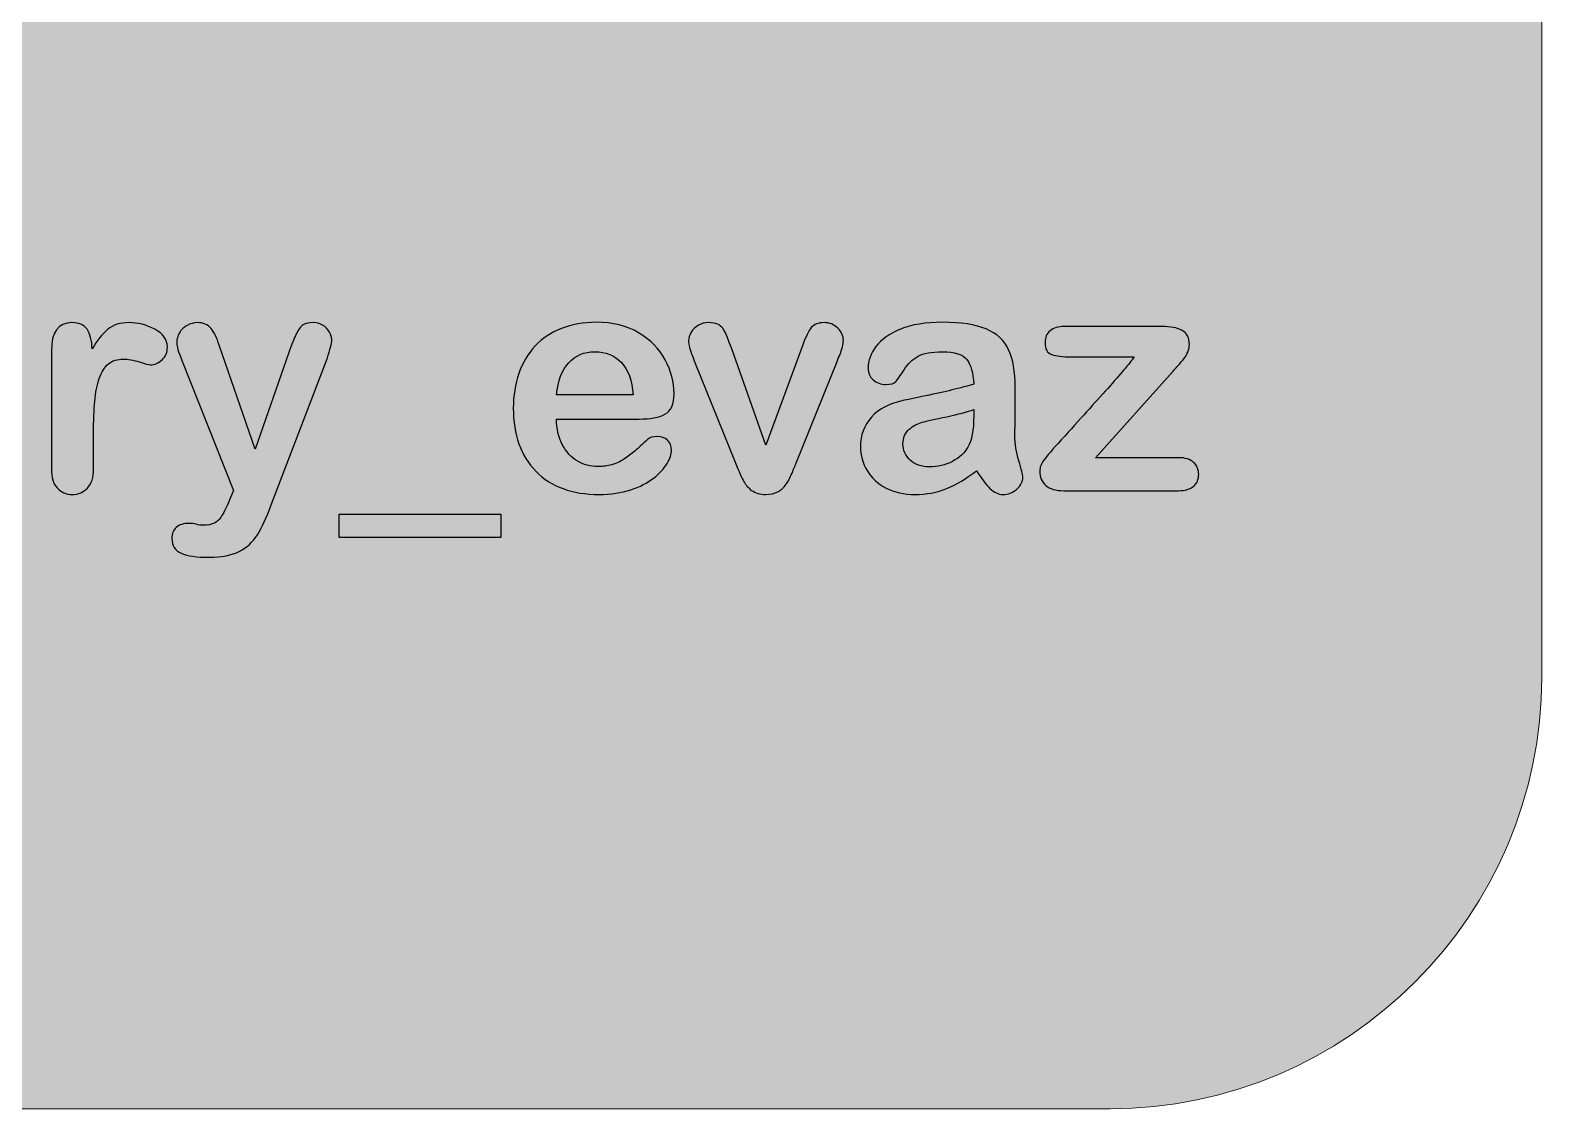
# Model space of a CAD drawing. Header units: millimetres. Extents: x -52.2 to -2.4, y -28.5 to 21.3.
# Drawn here: x -19.86 to -2.43, y -28.45 to -16 of the extents above; entities that cross this region are included whole.
import ezdxf

# ---------------------------------------------------------------- set-up
doc = ezdxf.new("R2010")
doc.units = ezdxf.units.MM
doc.header["$MEASUREMENT"] = 0
doc.layers.add('Layer 1', color=7, linetype='Continuous')

msp = doc.modelspace()

# ---------------------------------------------------------------- hatches: boundary and pattern name
at = {"layer": 'Layer 1', "true_color": 0xfff212}
h = msp.add_hatch(color=2, dxfattribs=at)
edge = h.paths.add_edge_path()
edge.add_spline(control_points=[(-47.2462, 21.3462), (-47.2462, 21.3462), (-7.406, 21.3462), (-7.406, 21.3462), (-4.667, 21.3462), (-2.4261, 19.1053), (-2.4261, 16.3663), (-2.4261, 16.3663), (-2.4261, -23.4739), (-2.4261, -23.4739), (-2.4261, -26.2129), (-4.667, -28.4538), (-7.406, -28.4538), (-7.406, -28.4538), (-47.2462, -28.4538), (-47.2462, -28.4538), (-49.9852, -28.4538), (-52.2261, -26.2129), (-52.2261, -23.4739), (-52.2261, -23.4739), (-52.2261, 16.3663), (-52.2261, 16.3663), (-52.2261, 19.1053), (-49.9852, 21.3462), (-47.2462, 21.3462)], knot_values=[0, 0, 0, 0, 0.125, 0.125, 0.125, 0.25, 0.25, 0.25, 0.375, 0.375, 0.375, 0.5, 0.5, 0.5, 0.625, 0.625, 0.625, 0.75, 0.75, 0.75, 0.875, 0.875, 0.875, 1, 1, 1, 1], degree=3, periodic=1)
at = {"layer": 'Layer 1', "true_color": 0x373435}
h = msp.add_hatch(color=250, dxfattribs=at)
edge = h.paths.add_edge_path()
edge.add_spline(control_points=[(-19.1327, -20.6589), (-19.1327, -20.6589), (-19.1327, -21.0664), (-19.1327, -21.0664), (-19.1327, -21.165), (-19.1559, -21.2391), (-19.2022, -21.2884), (-19.2484, -21.3379), (-19.3071, -21.3628), (-19.3785, -21.3628), (-19.4487, -21.3628), (-19.5067, -21.3379), (-19.5517, -21.2878), (-19.5968, -21.2379), (-19.6194, -21.164), (-19.6194, -21.0664), (-19.6194, -21.0664), (-19.6194, -19.7079), (-19.6194, -19.7079), (-19.6194, -19.4889), (-19.5401, -19.3792), (-19.3822, -19.3792), (-19.3015, -19.3792), (-19.2432, -19.405), (-19.2078, -19.456), (-19.1721, -19.5073), (-19.1521, -19.5835), (-19.1486, -19.6835), (-19.0906, -19.5835), (-19.0307, -19.5072), (-18.9692, -19.456), (-18.9076, -19.4049), (-18.8258, -19.3792), (-18.7234, -19.3792), (-18.6209, -19.3792), (-18.5213, -19.4049), (-18.425, -19.456), (-18.3287, -19.5071), (-18.2806, -19.5755), (-18.2806, -19.6603), (-18.2806, -19.7202), (-18.301, -19.7688), (-18.3422, -19.808), (-18.383, -19.8467), (-18.4275, -19.8659), (-18.4751, -19.8659), (-18.4927, -19.8659), (-18.5362, -19.8549), (-18.6044, -19.833), (-18.6732, -19.811), (-18.7338, -19.8001), (-18.7862, -19.8001), (-18.8576, -19.8001), (-18.9158, -19.8187), (-18.9612, -19.8562), (-19.0066, -19.8935), (-19.0418, -19.9494), (-19.0668, -20.0233), (-19.0917, -20.097), (-19.1092, -20.1851), (-19.1187, -20.2868), (-19.128, -20.3885), (-19.1327, -20.5127), (-19.1327, -20.6589)], knot_values=[0, 0, 0, 0, 0.047619, 0.047619, 0.047619, 0.0952381, 0.0952381, 0.0952381, 0.1428571, 0.1428571, 0.1428571, 0.1904762, 0.1904762, 0.1904762, 0.2380952, 0.2380952, 0.2380952, 0.2857143, 0.2857143, 0.2857143, 0.3333333, 0.3333333, 0.3333333, 0.3809524, 0.3809524, 0.3809524, 0.4285714, 0.4285714, 0.4285714, 0.4761905, 0.4761905, 0.4761905, 0.5238095, 0.5238095, 0.5238095, 0.5714286, 0.5714286, 0.5714286, 0.6190476, 0.6190476, 0.6190476, 0.6666667, 0.6666667, 0.6666667, 0.7142857, 0.7142857, 0.7142857, 0.7619048, 0.7619048, 0.7619048, 0.8095238, 0.8095238, 0.8095238, 0.8571429, 0.8571429, 0.8571429, 0.9047619, 0.9047619, 0.9047619, 0.952381, 0.952381, 0.952381, 1, 1, 1, 1], degree=3, periodic=1)
h = msp.add_hatch(color=250, dxfattribs=at)
edge = h.paths.add_edge_path()
edge.add_spline(control_points=[(-17.5631, -21.4245), (-17.5631, -21.4245), (-17.5179, -21.3153), (-17.5179, -21.3153), (-17.5179, -21.3153), (-18.1183, -19.8031), (-18.1183, -19.8031), (-18.1531, -19.715), (-18.1738, -19.6524), (-18.1738, -19.6134), (-18.1738, -19.5719), (-18.1629, -19.5326), (-18.1414, -19.4968), (-18.1203, -19.4614), (-18.0906, -19.4328), (-18.053, -19.4114), (-18.0157, -19.3903), (-17.9767, -19.3792), (-17.9365, -19.3792), (-17.8657, -19.3792), (-17.8127, -19.4019), (-17.7773, -19.4463), (-17.7415, -19.4909), (-17.7112, -19.5553), (-17.6826, -19.6384), (-17.6826, -19.6384), (-17.2697, -20.8394), (-17.2697, -20.8394), (-17.2697, -20.8394), (-16.8787, -19.7226), (-16.8787, -19.7226), (-16.847, -19.6319), (-16.8194, -19.5608), (-16.7945, -19.5096), (-16.7696, -19.4585), (-16.7434, -19.4237), (-16.7153, -19.406), (-16.6872, -19.3883), (-16.6476, -19.3792), (-16.5963, -19.3792), (-16.5597, -19.3792), (-16.524, -19.3886), (-16.4901, -19.4084), (-16.4564, -19.428), (-16.4302, -19.4548), (-16.4114, -19.4883), (-16.3931, -19.5211), (-16.3812, -19.5568), (-16.384, -19.5939), (-16.3859, -19.6168), (-16.3962, -19.649), (-16.4071, -19.6903), (-16.418, -19.7318), (-16.4301, -19.7749), (-16.4462, -19.8171), (-16.4462, -19.8171), (-17.0824, -21.483), (-17.0824, -21.483), (-17.1383, -21.6294), (-17.1909, -21.7449), (-17.2429, -21.8282), (-17.2951, -21.9118), (-17.3651, -21.9758), (-17.4515, -22.0204), (-17.5375, -22.0648), (-17.654, -22.0875), (-17.8005, -22.0875), (-17.9432, -22.0875), (-18.0505, -22.0722), (-18.1218, -22.0412), (-18.1931, -22.0101), (-18.2293, -21.9533), (-18.2293, -21.8716), (-18.2293, -21.8154), (-18.2118, -21.7723), (-18.1781, -21.7423), (-18.1443, -21.7121), (-18.0937, -21.6965), (-18.0273, -21.6965), (-18.0011, -21.6965), (-17.9755, -21.7007), (-17.9505, -21.7069), (-17.9196, -21.7145), (-17.8925, -21.7178), (-17.87, -21.7178), (-17.8139, -21.7178), (-17.7699, -21.709), (-17.7383, -21.6928), (-17.706, -21.6762), (-17.6769, -21.6471), (-17.6516, -21.6062), (-17.6259, -21.5649), (-17.5962, -21.5043), (-17.5631, -21.4245)], knot_values=[0, 0, 0, 0, 0.0322581, 0.0322581, 0.0322581, 0.0645161, 0.0645161, 0.0645161, 0.0967742, 0.0967742, 0.0967742, 0.1290323, 0.1290323, 0.1290323, 0.1612903, 0.1612903, 0.1612903, 0.1935484, 0.1935484, 0.1935484, 0.2258065, 0.2258065, 0.2258065, 0.2580645, 0.2580645, 0.2580645, 0.2903226, 0.2903226, 0.2903226, 0.3225806, 0.3225806, 0.3225806, 0.3548387, 0.3548387, 0.3548387, 0.3870968, 0.3870968, 0.3870968, 0.4193548, 0.4193548, 0.4193548, 0.4516129, 0.4516129, 0.4516129, 0.483871, 0.483871, 0.483871, 0.516129, 0.516129, 0.516129, 0.5483871, 0.5483871, 0.5483871, 0.5806452, 0.5806452, 0.5806452, 0.6129032, 0.6129032, 0.6129032, 0.6451613, 0.6451613, 0.6451613, 0.6774194, 0.6774194, 0.6774194, 0.7096774, 0.7096774, 0.7096774, 0.7419355, 0.7419355, 0.7419355, 0.7741935, 0.7741935, 0.7741935, 0.8064516, 0.8064516, 0.8064516, 0.8387097, 0.8387097, 0.8387097, 0.8709677, 0.8709677, 0.8709677, 0.9032258, 0.9032258, 0.9032258, 0.9354839, 0.9354839, 0.9354839, 0.9677419, 0.9677419, 0.9677419, 1, 1, 1, 1], degree=3, periodic=1)
h = msp.add_hatch(color=250, dxfattribs=at)
edge = h.paths.add_edge_path()
edge.add_spline(control_points=[(-12.838, -20.4918), (-12.838, -20.4918), (-13.7928, -20.4918), (-13.7928, -20.4918), (-13.7916, -20.6028), (-13.7689, -20.7005), (-13.7257, -20.7851), (-13.6824, -20.87), (-13.6243, -20.9333), (-13.5525, -20.9761), (-13.4805, -21.0192), (-13.4004, -21.0408), (-13.3139, -21.0408), (-13.2553, -21.0408), (-13.2023, -21.0335), (-13.154, -21.02), (-13.1055, -21.0064), (-13.059, -20.985), (-13.0138, -20.956), (-12.9682, -20.9266), (-12.9266, -20.8952), (-12.8888, -20.862), (-12.8506, -20.8285), (-12.8015, -20.7825), (-12.7399, -20.726), (-12.7156, -20.7039), (-12.6795, -20.6937), (-12.6332, -20.6937), (-12.5831, -20.6937), (-12.5422, -20.7078), (-12.5111, -20.7352), (-12.4808, -20.7619), (-12.4648, -20.801), (-12.4648, -20.851), (-12.4648, -20.8949), (-12.4823, -20.9465), (-12.5167, -21.0053), (-12.5512, -21.064), (-12.6035, -21.1205), (-12.6733, -21.1744), (-12.7431, -21.2283), (-12.8303, -21.2736), (-12.9358, -21.3092), (-13.0413, -21.3448), (-13.1627, -21.3628), (-13.2993, -21.3628), (-13.6128, -21.3628), (-13.8564, -21.2732), (-14.0301, -21.0945), (-14.2038, -20.9158), (-14.2905, -20.6735), (-14.2905, -20.3673), (-14.2905, -20.2233), (-14.2692, -20.089), (-14.2266, -19.966), (-14.184, -19.8428), (-14.1211, -19.7369), (-14.0392, -19.6488), (-13.9572, -19.5607), (-13.8556, -19.4932), (-13.7354, -19.4463), (-13.6153, -19.3993), (-13.4817, -19.3755), (-13.3352, -19.3755), (-13.1443, -19.3755), (-12.9808, -19.4161), (-12.8448, -19.4962), (-12.7083, -19.5768), (-12.6063, -19.6806), (-12.5381, -19.8086), (-12.4704, -19.9359), (-12.4362, -20.066), (-12.4362, -20.1984), (-12.4362, -20.321), (-12.4715, -20.4012), (-12.5416, -20.4375), (-12.6117, -20.4736), (-12.7108, -20.4918), (-12.838, -20.4918)], knot_values=[0, 0, 0, 0, 0.0384615, 0.0384615, 0.0384615, 0.0769231, 0.0769231, 0.0769231, 0.1153846, 0.1153846, 0.1153846, 0.1538462, 0.1538462, 0.1538462, 0.1923077, 0.1923077, 0.1923077, 0.2307692, 0.2307692, 0.2307692, 0.2692308, 0.2692308, 0.2692308, 0.3076923, 0.3076923, 0.3076923, 0.3461538, 0.3461538, 0.3461538, 0.3846154, 0.3846154, 0.3846154, 0.4230769, 0.4230769, 0.4230769, 0.4615385, 0.4615385, 0.4615385, 0.5, 0.5, 0.5, 0.5384615, 0.5384615, 0.5384615, 0.5769231, 0.5769231, 0.5769231, 0.6153846, 0.6153846, 0.6153846, 0.6538462, 0.6538462, 0.6538462, 0.6923077, 0.6923077, 0.6923077, 0.7307692, 0.7307692, 0.7307692, 0.7692308, 0.7692308, 0.7692308, 0.8076923, 0.8076923, 0.8076923, 0.8461538, 0.8461538, 0.8461538, 0.8846154, 0.8846154, 0.8846154, 0.9230769, 0.9230769, 0.9230769, 0.9615385, 0.9615385, 0.9615385, 1, 1, 1, 1], degree=3, periodic=1)
h = msp.add_hatch(color=250, dxfattribs=at)
edge = h.paths.add_edge_path()
edge.add_spline(control_points=[(-11.7706, -19.6829), (-11.7706, -19.6829), (-11.376, -20.7919), (-11.376, -20.7919), (-11.376, -20.7919), (-10.9508, -19.6347), (-10.9508, -19.6347), (-10.9168, -19.5422), (-10.885, -19.4758), (-10.8525, -19.4371), (-10.8204, -19.3985), (-10.7714, -19.3792), (-10.7062, -19.3792), (-10.6439, -19.3792), (-10.5914, -19.4), (-10.5481, -19.4419), (-10.5051, -19.4834), (-10.4829, -19.5316), (-10.4829, -19.5865), (-10.4829, -19.6079), (-10.4867, -19.6329), (-10.4945, -19.6615), (-10.5024, -19.6902), (-10.511, -19.7171), (-10.5213, -19.7421), (-10.5317, -19.7671), (-10.5435, -19.7959), (-10.5561, -19.8275), (-10.5561, -19.8275), (-11.024, -20.9895), (-11.024, -20.9895), (-11.0371, -21.0224), (-11.0542, -21.0652), (-11.0752, -21.1164), (-11.0961, -21.1674), (-11.1192, -21.211), (-11.1448, -21.2476), (-11.1703, -21.2841), (-11.2021, -21.3124), (-11.2393, -21.3323), (-11.277, -21.3526), (-11.3223, -21.3628), (-11.376, -21.3628), (-11.4449, -21.3628), (-11.4998, -21.3469), (-11.5413, -21.3153), (-11.5821, -21.2843), (-11.6125, -21.2492), (-11.6321, -21.2115), (-11.6514, -21.1744), (-11.6868, -21.1005), (-11.7315, -20.9895), (-11.7315, -20.9895), (-12.1957, -19.8403), (-12.1957, -19.8403), (-12.2071, -19.8118), (-12.2175, -19.7827), (-12.2287, -19.7543), (-12.2399, -19.7255), (-12.2495, -19.6968), (-12.2574, -19.6671), (-12.2652, -19.6373), (-12.269, -19.6116), (-12.269, -19.5902), (-12.269, -19.5567), (-12.2585, -19.5236), (-12.2384, -19.4908), (-12.2184, -19.458), (-12.1903, -19.4308), (-12.1549, -19.4102), (-12.119, -19.3895), (-12.0805, -19.3792), (-12.0384, -19.3792), (-11.9579, -19.3792), (-11.9013, -19.4024), (-11.8713, -19.4487), (-11.8411, -19.4954), (-11.8093, -19.5744), (-11.7706, -19.6829)], knot_values=[0, 0, 0, 0, 0.0384615, 0.0384615, 0.0384615, 0.0769231, 0.0769231, 0.0769231, 0.1153846, 0.1153846, 0.1153846, 0.1538462, 0.1538462, 0.1538462, 0.1923077, 0.1923077, 0.1923077, 0.2307692, 0.2307692, 0.2307692, 0.2692308, 0.2692308, 0.2692308, 0.3076923, 0.3076923, 0.3076923, 0.3461538, 0.3461538, 0.3461538, 0.3846154, 0.3846154, 0.3846154, 0.4230769, 0.4230769, 0.4230769, 0.4615385, 0.4615385, 0.4615385, 0.5, 0.5, 0.5, 0.5384615, 0.5384615, 0.5384615, 0.5769231, 0.5769231, 0.5769231, 0.6153846, 0.6153846, 0.6153846, 0.6538462, 0.6538462, 0.6538462, 0.6923077, 0.6923077, 0.6923077, 0.7307692, 0.7307692, 0.7307692, 0.7692308, 0.7692308, 0.7692308, 0.8076923, 0.8076923, 0.8076923, 0.8461538, 0.8461538, 0.8461538, 0.8846154, 0.8846154, 0.8846154, 0.9230769, 0.9230769, 0.9230769, 0.9615385, 0.9615385, 0.9615385, 1, 1, 1, 1], degree=3, periodic=1)
h = msp.add_hatch(color=250, dxfattribs=at)
edge = h.paths.add_edge_path()
edge.add_spline(control_points=[(-8.947, -21.0889), (-9.0652, -21.1804), (-9.1794, -21.249), (-9.2891, -21.2945), (-9.3995, -21.3403), (-9.5234, -21.3628), (-9.66, -21.3628), (-9.7851, -21.3628), (-9.8956, -21.3379), (-9.9901, -21.2884), (-10.0845, -21.2391), (-10.1579, -21.1726), (-10.209, -21.0877), (-10.2601, -21.003), (-10.2858, -20.9115), (-10.2858, -20.8126), (-10.2858, -20.6791), (-10.2436, -20.5655), (-10.159, -20.4716), (-10.0742, -20.3772), (-9.9576, -20.3147), (-9.8094, -20.282), (-9.7789, -20.2752), (-9.7021, -20.2587), (-9.5795, -20.2337), (-9.457, -20.2088), (-9.3513, -20.1858), (-9.2642, -20.1648), (-9.177, -20.1439), (-9.0817, -20.1191), (-8.9793, -20.0892), (-8.9853, -19.9604), (-9.0111, -19.8658), (-9.0568, -19.8061), (-9.1029, -19.7458), (-9.1977, -19.7158), (-9.3422, -19.7158), (-9.466, -19.7158), (-9.5592, -19.7334), (-9.6216, -19.7677), (-9.6842, -19.8021), (-9.7381, -19.8539), (-9.7826, -19.9233), (-9.8269, -19.9922), (-9.8585, -20.0377), (-9.8771, -20.0599), (-9.8956, -20.0821), (-9.9358, -20.0928), (-9.9961, -20.0928), (-10.051, -20.0928), (-10.0986, -20.075), (-10.1382, -20.0398), (-10.1777, -20.005), (-10.1981, -19.9598), (-10.1981, -19.9049), (-10.1981, -19.819), (-10.1677, -19.7351), (-10.1072, -19.6543), (-10.0465, -19.573), (-9.9515, -19.5065), (-9.8229, -19.4541), (-9.6943, -19.4017), (-9.5337, -19.3755), (-9.3416, -19.3755), (-9.1275, -19.3755), (-8.9584, -19.4012), (-8.8359, -19.4517), (-8.7134, -19.5023), (-8.6266, -19.5823), (-8.5761, -19.6921), (-8.5255, -19.8017), (-8.4998, -19.947), (-8.4998, -20.1282), (-8.4998, -20.2429), (-8.5004, -20.34), (-8.5009, -20.4198), (-8.5015, -20.4996), (-8.503, -20.5888), (-8.5036, -20.6863), (-8.5042, -20.7777), (-8.4882, -20.8737), (-8.4577, -20.9731), (-8.4273, -21.0718), (-8.4126, -21.1359), (-8.4126, -21.1646), (-8.4126, -21.2147), (-8.4357, -21.2606), (-8.4828, -21.3012), (-8.5302, -21.3421), (-8.5834, -21.3628), (-8.6431, -21.3628), (-8.6932, -21.3628), (-8.7427, -21.3397), (-8.7915, -21.2927), (-8.8401, -21.2459), (-8.8921, -21.178), (-8.947, -21.0889)], knot_values=[0, 0, 0, 0, 0.03125, 0.03125, 0.03125, 0.0625, 0.0625, 0.0625, 0.09375, 0.09375, 0.09375, 0.125, 0.125, 0.125, 0.15625, 0.15625, 0.15625, 0.1875, 0.1875, 0.1875, 0.21875, 0.21875, 0.21875, 0.25, 0.25, 0.25, 0.28125, 0.28125, 0.28125, 0.3125, 0.3125, 0.3125, 0.34375, 0.34375, 0.34375, 0.375, 0.375, 0.375, 0.40625, 0.40625, 0.40625, 0.4375, 0.4375, 0.4375, 0.46875, 0.46875, 0.46875, 0.5, 0.5, 0.5, 0.53125, 0.53125, 0.53125, 0.5625, 0.5625, 0.5625, 0.59375, 0.59375, 0.59375, 0.625, 0.625, 0.625, 0.65625, 0.65625, 0.65625, 0.6875, 0.6875, 0.6875, 0.71875, 0.71875, 0.71875, 0.75, 0.75, 0.75, 0.78125, 0.78125, 0.78125, 0.8125, 0.8125, 0.8125, 0.84375, 0.84375, 0.84375, 0.875, 0.875, 0.875, 0.90625, 0.90625, 0.90625, 0.9375, 0.9375, 0.9375, 0.96875, 0.96875, 0.96875, 1, 1, 1, 1], degree=3, periodic=1)
h = msp.add_hatch(color=250, dxfattribs=at)
edge = h.paths.add_edge_path()
edge.add_spline(control_points=[(-6.6801, -19.9391), (-6.6801, -19.9391), (-7.5738, -20.9383), (-7.5738, -20.9383), (-7.5738, -20.9383), (-6.618, -20.9383), (-6.618, -20.9383), (-6.5406, -20.9383), (-6.4817, -20.9566), (-6.4428, -20.9925), (-6.4032, -21.029), (-6.3838, -21.0762), (-6.3838, -21.1329), (-6.3838, -21.1878), (-6.4032, -21.2325), (-6.4417, -21.267), (-6.4805, -21.3018), (-6.5394, -21.3189), (-6.618, -21.3189), (-6.618, -21.3189), (-7.9404, -21.3189), (-7.9404, -21.3189), (-8.033, -21.3189), (-8.1026, -21.2984), (-8.1484, -21.2579), (-8.1939, -21.2175), (-8.2173, -21.1622), (-8.2173, -21.092), (-8.2173, -21.0506), (-8.2017, -21.0083), (-8.1692, -20.9657), (-8.1372, -20.9236), (-8.0707, -20.8457), (-7.9691, -20.7327), (-7.8623, -20.6135), (-7.7644, -20.5055), (-7.6769, -20.4088), (-7.5894, -20.3121), (-7.508, -20.222), (-7.4329, -20.138), (-7.3581, -20.0544), (-7.2956, -19.9828), (-7.2463, -19.9245), (-7.1969, -19.8659), (-7.1573, -19.8159), (-7.1273, -19.7744), (-7.1273, -19.7744), (-7.8526, -19.7744), (-7.8526, -19.7744), (-7.9525, -19.7744), (-8.0283, -19.7652), (-8.0795, -19.7476), (-8.1307, -19.7298), (-8.1564, -19.6829), (-8.1564, -19.6066), (-8.1564, -19.5511), (-8.1372, -19.5063), (-8.0985, -19.4731), (-8.0597, -19.4399), (-8.0045, -19.4231), (-7.9331, -19.4231), (-7.9331, -19.4231), (-6.8126, -19.4231), (-6.8126, -19.4231), (-6.7088, -19.4231), (-6.6296, -19.4387), (-6.5741, -19.4688), (-6.5187, -19.4988), (-6.4911, -19.5536), (-6.4911, -19.6316), (-6.4911, -19.6579), (-6.4965, -19.6854), (-6.507, -19.7128), (-6.5177, -19.7407), (-6.5298, -19.7641), (-6.5429, -19.7817), (-6.5558, -19.7992), (-6.5741, -19.8214), (-6.5966, -19.847), (-6.6192, -19.8726), (-6.6478, -19.9029), (-6.6801, -19.9391)], knot_values=[0, 0, 0, 0, 0.037037, 0.037037, 0.037037, 0.0740741, 0.0740741, 0.0740741, 0.1111111, 0.1111111, 0.1111111, 0.1481481, 0.1481481, 0.1481481, 0.1851852, 0.1851852, 0.1851852, 0.2222222, 0.2222222, 0.2222222, 0.2592593, 0.2592593, 0.2592593, 0.2962963, 0.2962963, 0.2962963, 0.3333333, 0.3333333, 0.3333333, 0.3703704, 0.3703704, 0.3703704, 0.4074074, 0.4074074, 0.4074074, 0.4444444, 0.4444444, 0.4444444, 0.4814815, 0.4814815, 0.4814815, 0.5185185, 0.5185185, 0.5185185, 0.5555556, 0.5555556, 0.5555556, 0.5925926, 0.5925926, 0.5925926, 0.6296296, 0.6296296, 0.6296296, 0.6666667, 0.6666667, 0.6666667, 0.7037037, 0.7037037, 0.7037037, 0.7407407, 0.7407407, 0.7407407, 0.7777778, 0.7777778, 0.7777778, 0.8148148, 0.8148148, 0.8148148, 0.8518519, 0.8518519, 0.8518519, 0.8888889, 0.8888889, 0.8888889, 0.9259259, 0.9259259, 0.9259259, 0.962963, 0.962963, 0.962963, 1, 1, 1, 1], degree=3, periodic=1)
h = msp.add_hatch(color=250, dxfattribs=at)
edge = h.paths.add_edge_path()
edge.add_spline(control_points=[(-13.7928, -20.2136), (-13.7928, -20.2136), (-12.9082, -20.2136), (-12.9082, -20.2136), (-12.9199, -20.0471), (-12.9649, -19.9223), (-13.0431, -19.8396), (-13.1209, -19.7573), (-13.2237, -19.7158), (-13.3511, -19.7158), (-13.4731, -19.7158), (-13.5727, -19.7579), (-13.6506, -19.8416), (-13.7287, -19.9255), (-13.7763, -20.0496), (-13.7928, -20.2136)], knot_values=[0, 0, 0, 0, 0.2, 0.2, 0.2, 0.4, 0.4, 0.4, 0.6, 0.6, 0.6, 0.8, 0.8, 0.8, 1, 1, 1, 1], degree=3, periodic=1)
h = msp.add_hatch(color=250, dxfattribs=at)
edge = h.paths.add_edge_path()
edge.add_spline(control_points=[(-8.9793, -20.382), (-9.0507, -20.4082), (-9.1545, -20.4359), (-9.291, -20.4649), (-9.427, -20.4937), (-9.5216, -20.516), (-9.574, -20.5296), (-9.6264, -20.5432), (-9.6767, -20.5704), (-9.724, -20.6101), (-9.7717, -20.6502), (-9.7954, -20.7059), (-9.7954, -20.7779), (-9.7954, -20.8516), (-9.7673, -20.9145), (-9.7112, -20.9664), (-9.6557, -21.0181), (-9.5826, -21.0444), (-9.4916, -21.0444), (-9.3954, -21.0444), (-9.3062, -21.0231), (-9.2251, -20.981), (-9.1435, -20.9385), (-9.0841, -20.8835), (-9.0452, -20.8169), (-9.0019, -20.7429), (-8.9793, -20.6211), (-8.9793, -20.4515), (-8.9793, -20.4515), (-8.9793, -20.382), (-8.9793, -20.382)], knot_values=[0, 0, 0, 0, 0.1, 0.1, 0.1, 0.2, 0.2, 0.2, 0.3, 0.3, 0.3, 0.4, 0.4, 0.4, 0.5, 0.5, 0.5, 0.6, 0.6, 0.6, 0.7, 0.7, 0.7, 0.8, 0.8, 0.8, 0.9, 0.9, 0.9, 1, 1, 1, 1], degree=3, periodic=1)
h = msp.add_hatch(color=250, dxfattribs=at)
edge = h.paths.add_edge_path()
edge.add_spline(control_points=[(-16.3029, -21.8537), (-16.3029, -21.8537), (-16.3029, -21.5934), (-16.3029, -21.5934), (-16.3029, -21.5934), (-14.4303, -21.5934), (-14.4303, -21.5934), (-14.4303, -21.5934), (-14.4303, -21.8537), (-14.4303, -21.8537), (-14.4303, -21.8537), (-16.3029, -21.8537), (-16.3029, -21.8537)], knot_values=[0, 0, 0, 0, 0.25, 0.25, 0.25, 0.5, 0.5, 0.5, 0.75, 0.75, 0.75, 1, 1, 1, 1], degree=3, periodic=1)

# ---------------------------------------------------------------- linework, layer by layer
at = {"layer": 'Layer 1', "color": 250, "lineweight": 18}
msp.add_open_spline([(-47.2462, 21.3462), (-47.2462, 21.3462), (-7.406, 21.3462), (-7.406, 21.3462), (-4.667, 21.3462), (-2.4261, 19.1053), (-2.4261, 16.3663), (-2.4261, 16.3663), (-2.4261, -23.4739), (-2.4261, -23.4739), (-2.4261, -26.2129), (-4.667, -28.4538), (-7.406, -28.4538), (-7.406, -28.4538), (-47.2462, -28.4538), (-47.2462, -28.4538), (-49.9852, -28.4538), (-52.2261, -26.2129), (-52.2261, -23.4739), (-52.2261, -23.4739), (-52.2261, 16.3663), (-52.2261, 16.3663), (-52.2261, 19.1053), (-49.9852, 21.3462), (-47.2462, 21.3462)], degree=3, knots=[0, 0, 0, 0, 0.125, 0.125, 0.125, 0.25, 0.25, 0.25, 0.375, 0.375, 0.375, 0.5, 0.5, 0.5, 0.625, 0.625, 0.625, 0.75, 0.75, 0.75, 0.875, 0.875, 0.875, 1, 1, 1, 1], dxfattribs=at)
at = {"layer": 'Layer 1', "color": 250}
for points, knots in [([(-19.1327, -20.6589), (-19.1327, -20.6589), (-19.1327, -21.0664), (-19.1327, -21.0664), (-19.1327, -21.165), (-19.1559, -21.2391), (-19.2022, -21.2884), (-19.2484, -21.3379), (-19.3071, -21.3628), (-19.3785, -21.3628), (-19.4487, -21.3628), (-19.5067, -21.3379), (-19.5517, -21.2878), (-19.5968, -21.2379), (-19.6194, -21.164), (-19.6194, -21.0664), (-19.6194, -21.0664), (-19.6194, -19.7079), (-19.6194, -19.7079), (-19.6194, -19.4889), (-19.5401, -19.3792), (-19.3822, -19.3792), (-19.3015, -19.3792), (-19.2432, -19.405), (-19.2078, -19.456), (-19.1721, -19.5073), (-19.1521, -19.5835), (-19.1486, -19.6835), (-19.0906, -19.5835), (-19.0307, -19.5072), (-18.9692, -19.456), (-18.9076, -19.4049), (-18.8258, -19.3792), (-18.7234, -19.3792), (-18.6209, -19.3792), (-18.5213, -19.4049), (-18.425, -19.456), (-18.3287, -19.5071), (-18.2806, -19.5755), (-18.2806, -19.6603), (-18.2806, -19.7202), (-18.301, -19.7688), (-18.3422, -19.808), (-18.383, -19.8467), (-18.4275, -19.8659), (-18.4751, -19.8659), (-18.4927, -19.8659), (-18.5362, -19.8549), (-18.6044, -19.833), (-18.6732, -19.811), (-18.7338, -19.8001), (-18.7862, -19.8001), (-18.8576, -19.8001), (-18.9158, -19.8187), (-18.9612, -19.8562), (-19.0066, -19.8935), (-19.0418, -19.9494), (-19.0668, -20.0233), (-19.0917, -20.097), (-19.1092, -20.1851), (-19.1187, -20.2868), (-19.128, -20.3885), (-19.1327, -20.5127), (-19.1327, -20.6589)], [0, 0, 0, 0, 0.047619, 0.047619, 0.047619, 0.0952381, 0.0952381, 0.0952381, 0.1428571, 0.1428571, 0.1428571, 0.1904762, 0.1904762, 0.1904762, 0.2380952, 0.2380952, 0.2380952, 0.2857143, 0.2857143, 0.2857143, 0.3333333, 0.3333333, 0.3333333, 0.3809524, 0.3809524, 0.3809524, 0.4285714, 0.4285714, 0.4285714, 0.4761905, 0.4761905, 0.4761905, 0.5238095, 0.5238095, 0.5238095, 0.5714286, 0.5714286, 0.5714286, 0.6190476, 0.6190476, 0.6190476, 0.6666667, 0.6666667, 0.6666667, 0.7142857, 0.7142857, 0.7142857, 0.7619048, 0.7619048, 0.7619048, 0.8095238, 0.8095238, 0.8095238, 0.8571429, 0.8571429, 0.8571429, 0.9047619, 0.9047619, 0.9047619, 0.952381, 0.952381, 0.952381, 1, 1, 1, 1]), ([(-17.5631, -21.4245), (-17.5631, -21.4245), (-17.5179, -21.3153), (-17.5179, -21.3153), (-17.5179, -21.3153), (-18.1183, -19.8031), (-18.1183, -19.8031), (-18.1531, -19.715), (-18.1738, -19.6524), (-18.1738, -19.6134), (-18.1738, -19.5719), (-18.1629, -19.5326), (-18.1414, -19.4968), (-18.1203, -19.4614), (-18.0906, -19.4328), (-18.053, -19.4114), (-18.0157, -19.3903), (-17.9767, -19.3792), (-17.9365, -19.3792), (-17.8657, -19.3792), (-17.8127, -19.4019), (-17.7773, -19.4463), (-17.7415, -19.4909), (-17.7112, -19.5553), (-17.6826, -19.6384), (-17.6826, -19.6384), (-17.2697, -20.8394), (-17.2697, -20.8394), (-17.2697, -20.8394), (-16.8787, -19.7226), (-16.8787, -19.7226), (-16.847, -19.6319), (-16.8194, -19.5608), (-16.7945, -19.5096), (-16.7696, -19.4585), (-16.7434, -19.4237), (-16.7153, -19.406), (-16.6872, -19.3883), (-16.6476, -19.3792), (-16.5963, -19.3792), (-16.5597, -19.3792), (-16.524, -19.3886), (-16.4901, -19.4084), (-16.4564, -19.428), (-16.4302, -19.4548), (-16.4114, -19.4883), (-16.3931, -19.5211), (-16.3812, -19.5568), (-16.384, -19.5939), (-16.3859, -19.6168), (-16.3962, -19.649), (-16.4071, -19.6903), (-16.418, -19.7318), (-16.4301, -19.7749), (-16.4462, -19.8171), (-16.4462, -19.8171), (-17.0824, -21.483), (-17.0824, -21.483), (-17.1383, -21.6294), (-17.1909, -21.7449), (-17.2429, -21.8282), (-17.2951, -21.9118), (-17.3651, -21.9758), (-17.4515, -22.0204), (-17.5375, -22.0648), (-17.654, -22.0875), (-17.8005, -22.0875), (-17.9432, -22.0875), (-18.0505, -22.0722), (-18.1218, -22.0412), (-18.1931, -22.0101), (-18.2293, -21.9533), (-18.2293, -21.8716), (-18.2293, -21.8154), (-18.2118, -21.7723), (-18.1781, -21.7423), (-18.1443, -21.7121), (-18.0937, -21.6965), (-18.0273, -21.6965), (-18.0011, -21.6965), (-17.9755, -21.7007), (-17.9505, -21.7069), (-17.9196, -21.7145), (-17.8925, -21.7178), (-17.87, -21.7178), (-17.8139, -21.7178), (-17.7699, -21.709), (-17.7383, -21.6928), (-17.706, -21.6762), (-17.6769, -21.6471), (-17.6516, -21.6062), (-17.6259, -21.5649), (-17.5962, -21.5043), (-17.5631, -21.4245)], [0, 0, 0, 0, 0.0322581, 0.0322581, 0.0322581, 0.0645161, 0.0645161, 0.0645161, 0.0967742, 0.0967742, 0.0967742, 0.1290323, 0.1290323, 0.1290323, 0.1612903, 0.1612903, 0.1612903, 0.1935484, 0.1935484, 0.1935484, 0.2258065, 0.2258065, 0.2258065, 0.2580645, 0.2580645, 0.2580645, 0.2903226, 0.2903226, 0.2903226, 0.3225806, 0.3225806, 0.3225806, 0.3548387, 0.3548387, 0.3548387, 0.3870968, 0.3870968, 0.3870968, 0.4193548, 0.4193548, 0.4193548, 0.4516129, 0.4516129, 0.4516129, 0.483871, 0.483871, 0.483871, 0.516129, 0.516129, 0.516129, 0.5483871, 0.5483871, 0.5483871, 0.5806452, 0.5806452, 0.5806452, 0.6129032, 0.6129032, 0.6129032, 0.6451613, 0.6451613, 0.6451613, 0.6774194, 0.6774194, 0.6774194, 0.7096774, 0.7096774, 0.7096774, 0.7419355, 0.7419355, 0.7419355, 0.7741935, 0.7741935, 0.7741935, 0.8064516, 0.8064516, 0.8064516, 0.8387097, 0.8387097, 0.8387097, 0.8709677, 0.8709677, 0.8709677, 0.9032258, 0.9032258, 0.9032258, 0.9354839, 0.9354839, 0.9354839, 0.9677419, 0.9677419, 0.9677419, 1, 1, 1, 1]), ([(-12.838, -20.4918), (-12.838, -20.4918), (-13.7928, -20.4918), (-13.7928, -20.4918), (-13.7916, -20.6028), (-13.7689, -20.7005), (-13.7257, -20.7851), (-13.6824, -20.87), (-13.6243, -20.9333), (-13.5525, -20.9761), (-13.4805, -21.0192), (-13.4004, -21.0408), (-13.3139, -21.0408), (-13.2553, -21.0408), (-13.2023, -21.0335), (-13.154, -21.02), (-13.1055, -21.0064), (-13.059, -20.985), (-13.0138, -20.956), (-12.9682, -20.9266), (-12.9266, -20.8952), (-12.8888, -20.862), (-12.8506, -20.8285), (-12.8015, -20.7825), (-12.7399, -20.726), (-12.7156, -20.7039), (-12.6795, -20.6937), (-12.6332, -20.6937), (-12.5831, -20.6937), (-12.5422, -20.7078), (-12.5111, -20.7352), (-12.4808, -20.7619), (-12.4648, -20.801), (-12.4648, -20.851), (-12.4648, -20.8949), (-12.4823, -20.9465), (-12.5167, -21.0053), (-12.5512, -21.064), (-12.6035, -21.1205), (-12.6733, -21.1744), (-12.7431, -21.2283), (-12.8303, -21.2736), (-12.9358, -21.3092), (-13.0413, -21.3448), (-13.1627, -21.3628), (-13.2993, -21.3628), (-13.6128, -21.3628), (-13.8564, -21.2732), (-14.0301, -21.0945), (-14.2038, -20.9158), (-14.2905, -20.6735), (-14.2905, -20.3673), (-14.2905, -20.2233), (-14.2692, -20.089), (-14.2266, -19.966), (-14.184, -19.8428), (-14.1211, -19.7369), (-14.0392, -19.6488), (-13.9572, -19.5607), (-13.8556, -19.4932), (-13.7354, -19.4463), (-13.6153, -19.3993), (-13.4817, -19.3755), (-13.3352, -19.3755), (-13.1443, -19.3755), (-12.9808, -19.4161), (-12.8448, -19.4962), (-12.7083, -19.5768), (-12.6063, -19.6806), (-12.5381, -19.8086), (-12.4704, -19.9359), (-12.4362, -20.066), (-12.4362, -20.1984), (-12.4362, -20.321), (-12.4715, -20.4012), (-12.5416, -20.4375), (-12.6117, -20.4736), (-12.7108, -20.4918), (-12.838, -20.4918)], [0, 0, 0, 0, 0.0384615, 0.0384615, 0.0384615, 0.0769231, 0.0769231, 0.0769231, 0.1153846, 0.1153846, 0.1153846, 0.1538462, 0.1538462, 0.1538462, 0.1923077, 0.1923077, 0.1923077, 0.2307692, 0.2307692, 0.2307692, 0.2692308, 0.2692308, 0.2692308, 0.3076923, 0.3076923, 0.3076923, 0.3461538, 0.3461538, 0.3461538, 0.3846154, 0.3846154, 0.3846154, 0.4230769, 0.4230769, 0.4230769, 0.4615385, 0.4615385, 0.4615385, 0.5, 0.5, 0.5, 0.5384615, 0.5384615, 0.5384615, 0.5769231, 0.5769231, 0.5769231, 0.6153846, 0.6153846, 0.6153846, 0.6538462, 0.6538462, 0.6538462, 0.6923077, 0.6923077, 0.6923077, 0.7307692, 0.7307692, 0.7307692, 0.7692308, 0.7692308, 0.7692308, 0.8076923, 0.8076923, 0.8076923, 0.8461538, 0.8461538, 0.8461538, 0.8846154, 0.8846154, 0.8846154, 0.9230769, 0.9230769, 0.9230769, 0.9615385, 0.9615385, 0.9615385, 1, 1, 1, 1]), ([(-11.7706, -19.6829), (-11.7706, -19.6829), (-11.376, -20.7919), (-11.376, -20.7919), (-11.376, -20.7919), (-10.9508, -19.6347), (-10.9508, -19.6347), (-10.9168, -19.5422), (-10.885, -19.4758), (-10.8525, -19.4371), (-10.8204, -19.3985), (-10.7714, -19.3792), (-10.7062, -19.3792), (-10.6439, -19.3792), (-10.5914, -19.4), (-10.5481, -19.4419), (-10.5051, -19.4834), (-10.4829, -19.5316), (-10.4829, -19.5865), (-10.4829, -19.6079), (-10.4867, -19.6329), (-10.4945, -19.6615), (-10.5024, -19.6902), (-10.511, -19.7171), (-10.5213, -19.7421), (-10.5317, -19.7671), (-10.5435, -19.7959), (-10.5561, -19.8275), (-10.5561, -19.8275), (-11.024, -20.9895), (-11.024, -20.9895), (-11.0371, -21.0224), (-11.0542, -21.0652), (-11.0752, -21.1164), (-11.0961, -21.1674), (-11.1192, -21.211), (-11.1448, -21.2476), (-11.1703, -21.2841), (-11.2021, -21.3124), (-11.2393, -21.3323), (-11.277, -21.3526), (-11.3223, -21.3628), (-11.376, -21.3628), (-11.4449, -21.3628), (-11.4998, -21.3469), (-11.5413, -21.3153), (-11.5821, -21.2843), (-11.6125, -21.2492), (-11.6321, -21.2115), (-11.6514, -21.1744), (-11.6868, -21.1005), (-11.7315, -20.9895), (-11.7315, -20.9895), (-12.1957, -19.8403), (-12.1957, -19.8403), (-12.2071, -19.8118), (-12.2175, -19.7827), (-12.2287, -19.7543), (-12.2399, -19.7255), (-12.2495, -19.6968), (-12.2574, -19.6671), (-12.2652, -19.6373), (-12.269, -19.6116), (-12.269, -19.5902), (-12.269, -19.5567), (-12.2585, -19.5236), (-12.2384, -19.4908), (-12.2184, -19.458), (-12.1903, -19.4308), (-12.1549, -19.4102), (-12.119, -19.3895), (-12.0805, -19.3792), (-12.0384, -19.3792), (-11.9579, -19.3792), (-11.9013, -19.4024), (-11.8713, -19.4487), (-11.8411, -19.4954), (-11.8093, -19.5744), (-11.7706, -19.6829)], [0, 0, 0, 0, 0.0384615, 0.0384615, 0.0384615, 0.0769231, 0.0769231, 0.0769231, 0.1153846, 0.1153846, 0.1153846, 0.1538462, 0.1538462, 0.1538462, 0.1923077, 0.1923077, 0.1923077, 0.2307692, 0.2307692, 0.2307692, 0.2692308, 0.2692308, 0.2692308, 0.3076923, 0.3076923, 0.3076923, 0.3461538, 0.3461538, 0.3461538, 0.3846154, 0.3846154, 0.3846154, 0.4230769, 0.4230769, 0.4230769, 0.4615385, 0.4615385, 0.4615385, 0.5, 0.5, 0.5, 0.5384615, 0.5384615, 0.5384615, 0.5769231, 0.5769231, 0.5769231, 0.6153846, 0.6153846, 0.6153846, 0.6538462, 0.6538462, 0.6538462, 0.6923077, 0.6923077, 0.6923077, 0.7307692, 0.7307692, 0.7307692, 0.7692308, 0.7692308, 0.7692308, 0.8076923, 0.8076923, 0.8076923, 0.8461538, 0.8461538, 0.8461538, 0.8846154, 0.8846154, 0.8846154, 0.9230769, 0.9230769, 0.9230769, 0.9615385, 0.9615385, 0.9615385, 1, 1, 1, 1]), ([(-8.947, -21.0889), (-9.0652, -21.1804), (-9.1794, -21.249), (-9.2891, -21.2945), (-9.3995, -21.3403), (-9.5234, -21.3628), (-9.66, -21.3628), (-9.7851, -21.3628), (-9.8956, -21.3379), (-9.9901, -21.2884), (-10.0845, -21.2391), (-10.1579, -21.1726), (-10.209, -21.0877), (-10.2601, -21.003), (-10.2858, -20.9115), (-10.2858, -20.8126), (-10.2858, -20.6791), (-10.2436, -20.5655), (-10.159, -20.4716), (-10.0742, -20.3772), (-9.9576, -20.3147), (-9.8094, -20.282), (-9.7789, -20.2752), (-9.7021, -20.2587), (-9.5795, -20.2337), (-9.457, -20.2088), (-9.3513, -20.1858), (-9.2642, -20.1648), (-9.177, -20.1439), (-9.0817, -20.1191), (-8.9793, -20.0892), (-8.9853, -19.9604), (-9.0111, -19.8658), (-9.0568, -19.8061), (-9.1029, -19.7458), (-9.1977, -19.7158), (-9.3422, -19.7158), (-9.466, -19.7158), (-9.5592, -19.7334), (-9.6216, -19.7677), (-9.6842, -19.8021), (-9.7381, -19.8539), (-9.7826, -19.9233), (-9.8269, -19.9922), (-9.8585, -20.0377), (-9.8771, -20.0599), (-9.8956, -20.0821), (-9.9358, -20.0928), (-9.9961, -20.0928), (-10.051, -20.0928), (-10.0986, -20.075), (-10.1382, -20.0398), (-10.1777, -20.005), (-10.1981, -19.9598), (-10.1981, -19.9049), (-10.1981, -19.819), (-10.1677, -19.7351), (-10.1072, -19.6543), (-10.0465, -19.573), (-9.9515, -19.5065), (-9.8229, -19.4541), (-9.6943, -19.4017), (-9.5337, -19.3755), (-9.3416, -19.3755), (-9.1275, -19.3755), (-8.9584, -19.4012), (-8.8359, -19.4517), (-8.7134, -19.5023), (-8.6266, -19.5823), (-8.5761, -19.6921), (-8.5255, -19.8017), (-8.4998, -19.947), (-8.4998, -20.1282), (-8.4998, -20.2429), (-8.5004, -20.34), (-8.5009, -20.4198), (-8.5015, -20.4996), (-8.503, -20.5888), (-8.5036, -20.6863), (-8.5042, -20.7777), (-8.4882, -20.8737), (-8.4577, -20.9731), (-8.4273, -21.0718), (-8.4126, -21.1359), (-8.4126, -21.1646), (-8.4126, -21.2147), (-8.4357, -21.2606), (-8.4828, -21.3012), (-8.5302, -21.3421), (-8.5834, -21.3628), (-8.6431, -21.3628), (-8.6932, -21.3628), (-8.7427, -21.3397), (-8.7915, -21.2927), (-8.8401, -21.2459), (-8.8921, -21.178), (-8.947, -21.0889)], [0, 0, 0, 0, 0.03125, 0.03125, 0.03125, 0.0625, 0.0625, 0.0625, 0.09375, 0.09375, 0.09375, 0.125, 0.125, 0.125, 0.15625, 0.15625, 0.15625, 0.1875, 0.1875, 0.1875, 0.21875, 0.21875, 0.21875, 0.25, 0.25, 0.25, 0.28125, 0.28125, 0.28125, 0.3125, 0.3125, 0.3125, 0.34375, 0.34375, 0.34375, 0.375, 0.375, 0.375, 0.40625, 0.40625, 0.40625, 0.4375, 0.4375, 0.4375, 0.46875, 0.46875, 0.46875, 0.5, 0.5, 0.5, 0.53125, 0.53125, 0.53125, 0.5625, 0.5625, 0.5625, 0.59375, 0.59375, 0.59375, 0.625, 0.625, 0.625, 0.65625, 0.65625, 0.65625, 0.6875, 0.6875, 0.6875, 0.71875, 0.71875, 0.71875, 0.75, 0.75, 0.75, 0.78125, 0.78125, 0.78125, 0.8125, 0.8125, 0.8125, 0.84375, 0.84375, 0.84375, 0.875, 0.875, 0.875, 0.90625, 0.90625, 0.90625, 0.9375, 0.9375, 0.9375, 0.96875, 0.96875, 0.96875, 1, 1, 1, 1]), ([(-6.6801, -19.9391), (-6.6801, -19.9391), (-7.5738, -20.9383), (-7.5738, -20.9383), (-7.5738, -20.9383), (-6.618, -20.9383), (-6.618, -20.9383), (-6.5406, -20.9383), (-6.4817, -20.9566), (-6.4428, -20.9925), (-6.4032, -21.029), (-6.3838, -21.0762), (-6.3838, -21.1329), (-6.3838, -21.1878), (-6.4032, -21.2325), (-6.4417, -21.267), (-6.4805, -21.3018), (-6.5394, -21.3189), (-6.618, -21.3189), (-6.618, -21.3189), (-7.9404, -21.3189), (-7.9404, -21.3189), (-8.033, -21.3189), (-8.1026, -21.2984), (-8.1484, -21.2579), (-8.1939, -21.2175), (-8.2173, -21.1622), (-8.2173, -21.092), (-8.2173, -21.0506), (-8.2017, -21.0083), (-8.1692, -20.9657), (-8.1372, -20.9236), (-8.0707, -20.8457), (-7.9691, -20.7327), (-7.8623, -20.6135), (-7.7644, -20.5055), (-7.6769, -20.4088), (-7.5894, -20.3121), (-7.508, -20.222), (-7.4329, -20.138), (-7.3581, -20.0544), (-7.2956, -19.9828), (-7.2463, -19.9245), (-7.1969, -19.8659), (-7.1573, -19.8159), (-7.1273, -19.7744), (-7.1273, -19.7744), (-7.8526, -19.7744), (-7.8526, -19.7744), (-7.9525, -19.7744), (-8.0283, -19.7652), (-8.0795, -19.7476), (-8.1307, -19.7298), (-8.1564, -19.6829), (-8.1564, -19.6066), (-8.1564, -19.5511), (-8.1372, -19.5063), (-8.0985, -19.4731), (-8.0597, -19.4399), (-8.0045, -19.4231), (-7.9331, -19.4231), (-7.9331, -19.4231), (-6.8126, -19.4231), (-6.8126, -19.4231), (-6.7088, -19.4231), (-6.6296, -19.4387), (-6.5741, -19.4688), (-6.5187, -19.4988), (-6.4911, -19.5536), (-6.4911, -19.6316), (-6.4911, -19.6579), (-6.4965, -19.6854), (-6.507, -19.7128), (-6.5177, -19.7407), (-6.5298, -19.7641), (-6.5429, -19.7817), (-6.5558, -19.7992), (-6.5741, -19.8214), (-6.5966, -19.847), (-6.6192, -19.8726), (-6.6478, -19.9029), (-6.6801, -19.9391)], [0, 0, 0, 0, 0.037037, 0.037037, 0.037037, 0.0740741, 0.0740741, 0.0740741, 0.1111111, 0.1111111, 0.1111111, 0.1481481, 0.1481481, 0.1481481, 0.1851852, 0.1851852, 0.1851852, 0.2222222, 0.2222222, 0.2222222, 0.2592593, 0.2592593, 0.2592593, 0.2962963, 0.2962963, 0.2962963, 0.3333333, 0.3333333, 0.3333333, 0.3703704, 0.3703704, 0.3703704, 0.4074074, 0.4074074, 0.4074074, 0.4444444, 0.4444444, 0.4444444, 0.4814815, 0.4814815, 0.4814815, 0.5185185, 0.5185185, 0.5185185, 0.5555556, 0.5555556, 0.5555556, 0.5925926, 0.5925926, 0.5925926, 0.6296296, 0.6296296, 0.6296296, 0.6666667, 0.6666667, 0.6666667, 0.7037037, 0.7037037, 0.7037037, 0.7407407, 0.7407407, 0.7407407, 0.7777778, 0.7777778, 0.7777778, 0.8148148, 0.8148148, 0.8148148, 0.8518519, 0.8518519, 0.8518519, 0.8888889, 0.8888889, 0.8888889, 0.9259259, 0.9259259, 0.9259259, 0.962963, 0.962963, 0.962963, 1, 1, 1, 1]), ([(-13.7928, -20.2136), (-13.7928, -20.2136), (-12.9082, -20.2136), (-12.9082, -20.2136), (-12.9199, -20.0471), (-12.9649, -19.9223), (-13.0431, -19.8396), (-13.1209, -19.7573), (-13.2237, -19.7158), (-13.3511, -19.7158), (-13.4731, -19.7158), (-13.5727, -19.7579), (-13.6506, -19.8416), (-13.7287, -19.9255), (-13.7763, -20.0496), (-13.7928, -20.2136)], [0, 0, 0, 0, 0.2, 0.2, 0.2, 0.4, 0.4, 0.4, 0.6, 0.6, 0.6, 0.8, 0.8, 0.8, 1, 1, 1, 1]), ([(-8.9793, -20.382), (-9.0507, -20.4082), (-9.1545, -20.4359), (-9.291, -20.4649), (-9.427, -20.4937), (-9.5216, -20.516), (-9.574, -20.5296), (-9.6264, -20.5432), (-9.6767, -20.5704), (-9.724, -20.6101), (-9.7717, -20.6502), (-9.7954, -20.7059), (-9.7954, -20.7779), (-9.7954, -20.8516), (-9.7673, -20.9145), (-9.7112, -20.9664), (-9.6557, -21.0181), (-9.5826, -21.0444), (-9.4916, -21.0444), (-9.3954, -21.0444), (-9.3062, -21.0231), (-9.2251, -20.981), (-9.1435, -20.9385), (-9.0841, -20.8835), (-9.0452, -20.8169), (-9.0019, -20.7429), (-8.9793, -20.6211), (-8.9793, -20.4515), (-8.9793, -20.4515), (-8.9793, -20.382), (-8.9793, -20.382)], [0, 0, 0, 0, 0.1, 0.1, 0.1, 0.2, 0.2, 0.2, 0.3, 0.3, 0.3, 0.4, 0.4, 0.4, 0.5, 0.5, 0.5, 0.6, 0.6, 0.6, 0.7, 0.7, 0.7, 0.8, 0.8, 0.8, 0.9, 0.9, 0.9, 1, 1, 1, 1]), ([(-16.3029, -21.8537), (-16.3029, -21.8537), (-16.3029, -21.5934), (-16.3029, -21.5934), (-16.3029, -21.5934), (-14.4303, -21.5934), (-14.4303, -21.5934), (-14.4303, -21.5934), (-14.4303, -21.8537), (-14.4303, -21.8537), (-14.4303, -21.8537), (-16.3029, -21.8537), (-16.3029, -21.8537)], [0, 0, 0, 0, 0.25, 0.25, 0.25, 0.5, 0.5, 0.5, 0.75, 0.75, 0.75, 1, 1, 1, 1])]:
    msp.add_open_spline(points, degree=3, knots=knots, dxfattribs=at)

doc.saveas('drawing.dxf')
